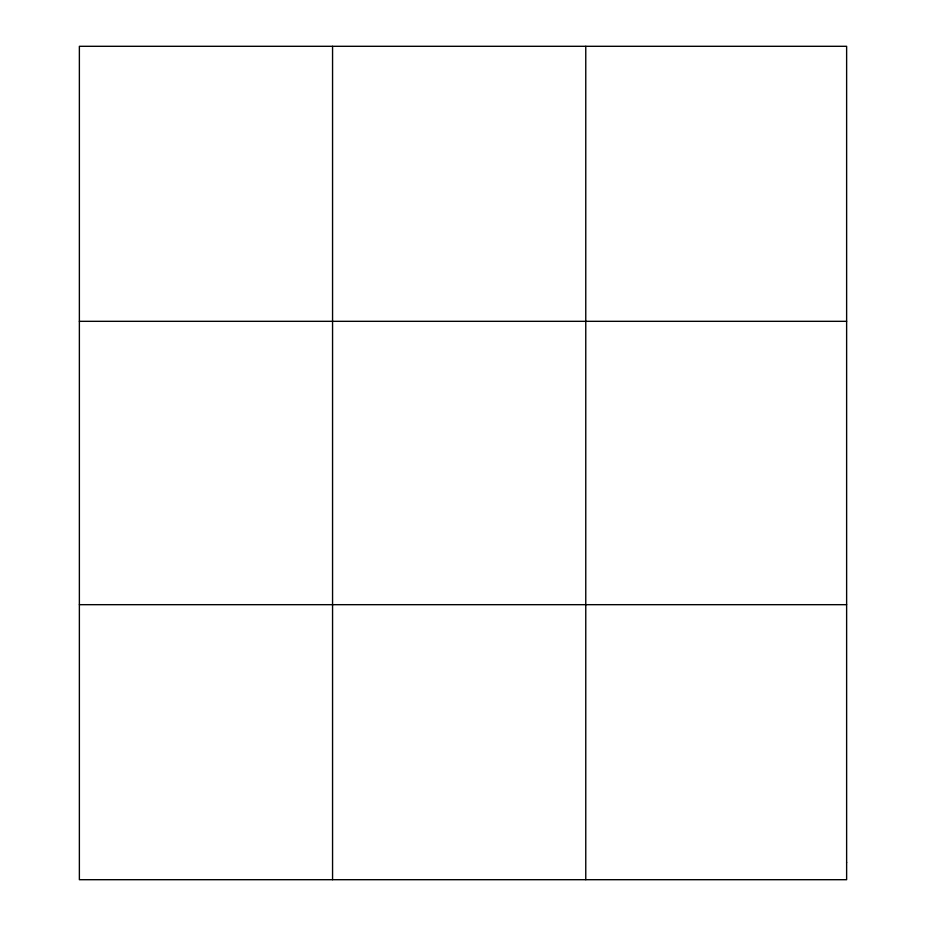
<?xml version="1.0" encoding="UTF-8"?>
<svg xmlns="http://www.w3.org/2000/svg" width="926" height="926" viewBox="0 0 926 926"><rect width="100%" height="100%" fill="white"/><g stroke="black" fill="none" stroke-linecap="round" stroke-linejoin="round"><path stroke-width="1.39" d="M332.561 46.3L332.561 879.7M585.764 46.3L585.764 879.7M79.37 321.322L846.63 321.322M79.37 604.678L846.63 604.678M846.63 862.511L846.63 879.7L79.37 879.7L79.37 46.3L846.63 46.3L846.63 862.511"/></g></svg>
